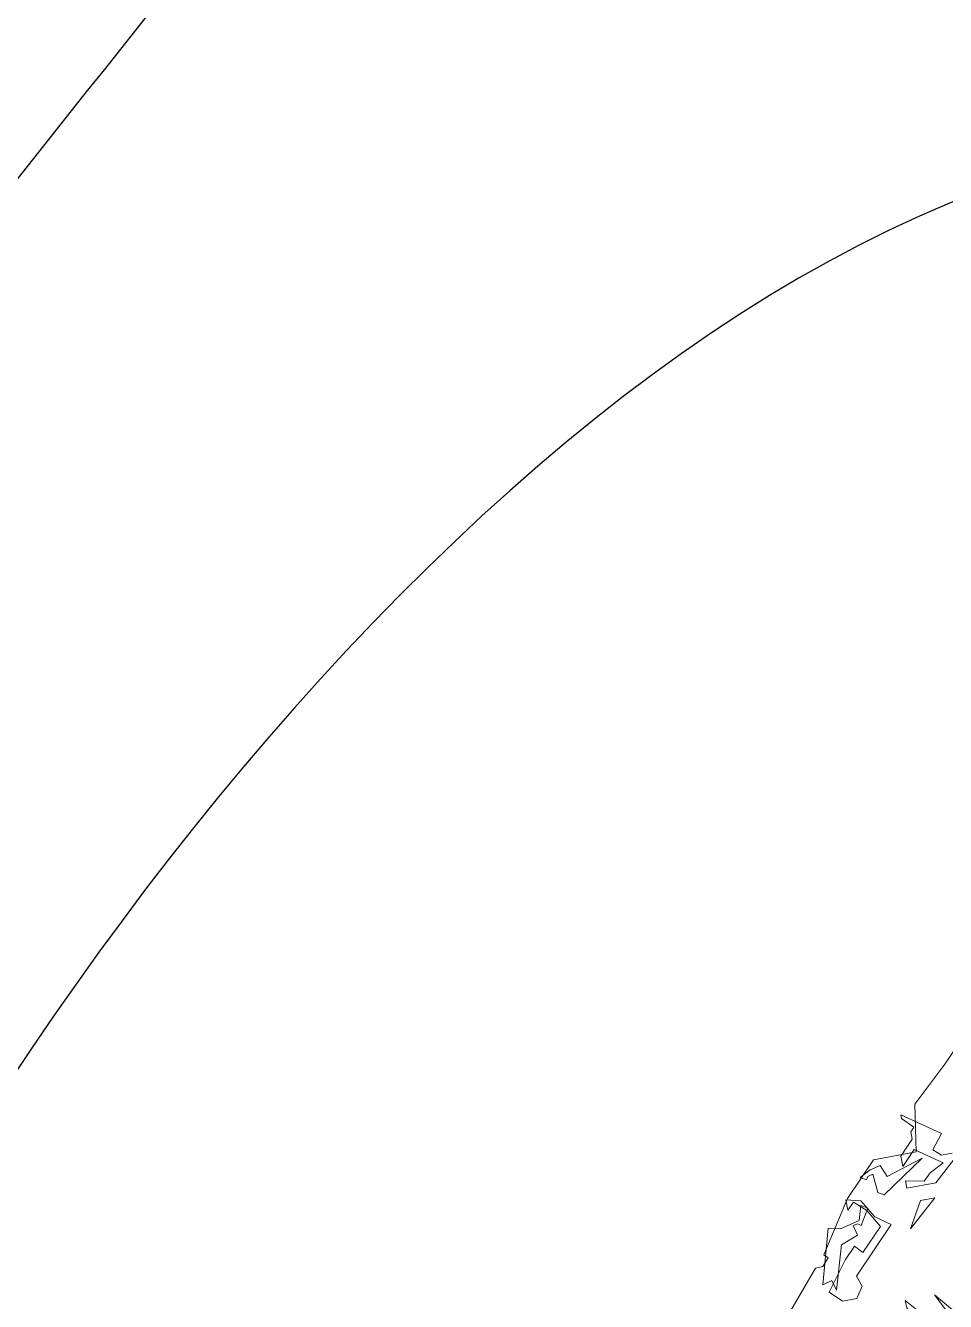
# Model space of a CAD drawing. Header units: millimetres. Extents: x 1418 to 1811, y 1796 to 1956.
# Drawn here: x 1479.548 to 1480.967, y 1858.994 to 1860.961 of the extents above; entities that cross this region are included whole.
import ezdxf

# ---------------------------------------------------------------- set-up
doc = ezdxf.new("R2010")
doc.units = ezdxf.units.MM
doc.layers.add('ARBRE', color=251, linetype='Continuous', lineweight=13)
doc.layers.add('VEGETAIS', color=3, linetype='Continuous')

# ---------------------------------------------------------------- blocks, each defined once
blk = doc.blocks.new('WMF26', base_point=(0, 0.001))
at = {"color": 85}
blk.add_lwpolyline([(12.321, -9.44), (11.899, -9.928), (11.827, -9.928), (11.761, -10.001), (11.797, -10.037), (11.477, -10.524), (11.165, -10.838), (10.75, -10.838), (10.678, -11.289), (10.328, -11.61), (10.226, -11.711)], dxfattribs=at)
at = {"color": 106}
for points in [[(10.655, -9.255), (10.517, -9.466), (10.517, -9.539), (10.444, -9.466), (10.444, -9.291), (10.59, -9.153), (10.59, -8.978), (10.83, -9.466), (10.655, -9.255), (10.655, -9.255)], [(10.968, -9.08), (10.902, -9.153), (10.968, -9.255), (11.004, -9.219), (11.041, -9.219), (11.114, -9.393), (11.114, -9.466), (10.902, -9.219), (10.83, -9.08), (11.114, -9.08), (10.968, -9.08), (10.968, -9.08)], [(11.812, -9.677), (11.601, -9.954), (11.493, -10.063), (11.426, -9.99), (11.216, -10.201), (11.317, -10.376), (11.426, -10.478), (11.493, -10.412), (11.493, -10.514), (11.354, -10.478), (11.252, -10.302), (11.114, -10.201), (11.529, -9.779), (11.493, -9.677), (11.565, -9.568), (11.703, -9.568), (11.812, -9.677), (11.812, -9.677)], [(11.394, -10.246), (11.425, -10.266), (11.471, -10.26), (11.447, -10.16), (11.614, -10.1), (11.742, -9.684), (11.766, -9.783), (11.86, -9.756), (11.708, -10.278), (11.596, -10.252), (11.406, -10.296), (11.364, -10.434), (11.302, -10.396), (11.394, -10.246), (11.394, -10.246)], [(10.655, -10.376), (10.939, -10.128), (10.794, -10.376), (10.655, -10.376), (10.655, -10.376)], [(10.342, -10.762), (10.619, -10.514), (10.902, -10.514), (10.902, -10.586), (10.728, -10.55), (10.655, -10.616), (10.517, -10.688), (10.765, -10.864), (10.902, -10.725), (10.902, -10.827), (10.765, -10.965), (10.765, -11.037), (10.728, -11.074), (10.83, -11.177), (10.83, -11.213), (10.481, -10.965), (10.59, -10.827), (10.517, -10.762), (10.415, -10.762)], [(11.18, -10.524), (11.196, -10.706), (11.246, -10.694), (11.265, -10.663), (11.321, -10.697), (11.212, -10.75), (11.112, -10.774), (11.064, -10.658), (10.704, -10.77), (11.125, -10.491), (11.18, -10.524), (11.18, -10.524)]]:
    blk.add_lwpolyline(points, dxfattribs=at)
blk = doc.blocks.new('T2_02')
at = {"xscale": 0.3499999999999943, "yscale": 0.3499999999999943, "zscale": 0.3499999999999943}
blk.add_blockref('WMF26', (-2.2399, 1.997), dxfattribs=at)

msp = doc.modelspace()

# ---------------------------------------------------------------- linework, layer by layer
at = {"layer": 'VEGETAIS'}
for points in [[(1489.4134, 1863.9212), (1485.3832, 1860.7774), (1481.3427, 1862.3657), (1477.9137, 1859.3571), (1473.6925, 1864.3841), (1480.0596, 1864.3842), (1489.4134, 1863.9212)], [(1490.3859, 1859.0631), (1478.9795, 1858.259), (1481.3041, 1860.7816), (1485.2236, 1859.361), (1489.3387, 1860.9221), (1490.3859, 1859.0631)]]:
    msp.add_spline(points, degree=3, dxfattribs=at)

# ---------------------------------------------------------------- block references
at = {"layer": 'ARBRE', "xscale": 0.4621142716754233, "yscale": 0.4621142716754233, "zscale": 0.4621142716754233, "rotation": 190.6551472559353}
msp.add_blockref('T2_02', (1481.767, 1858.5385), dxfattribs=at)

doc.saveas('drawing.dxf')
